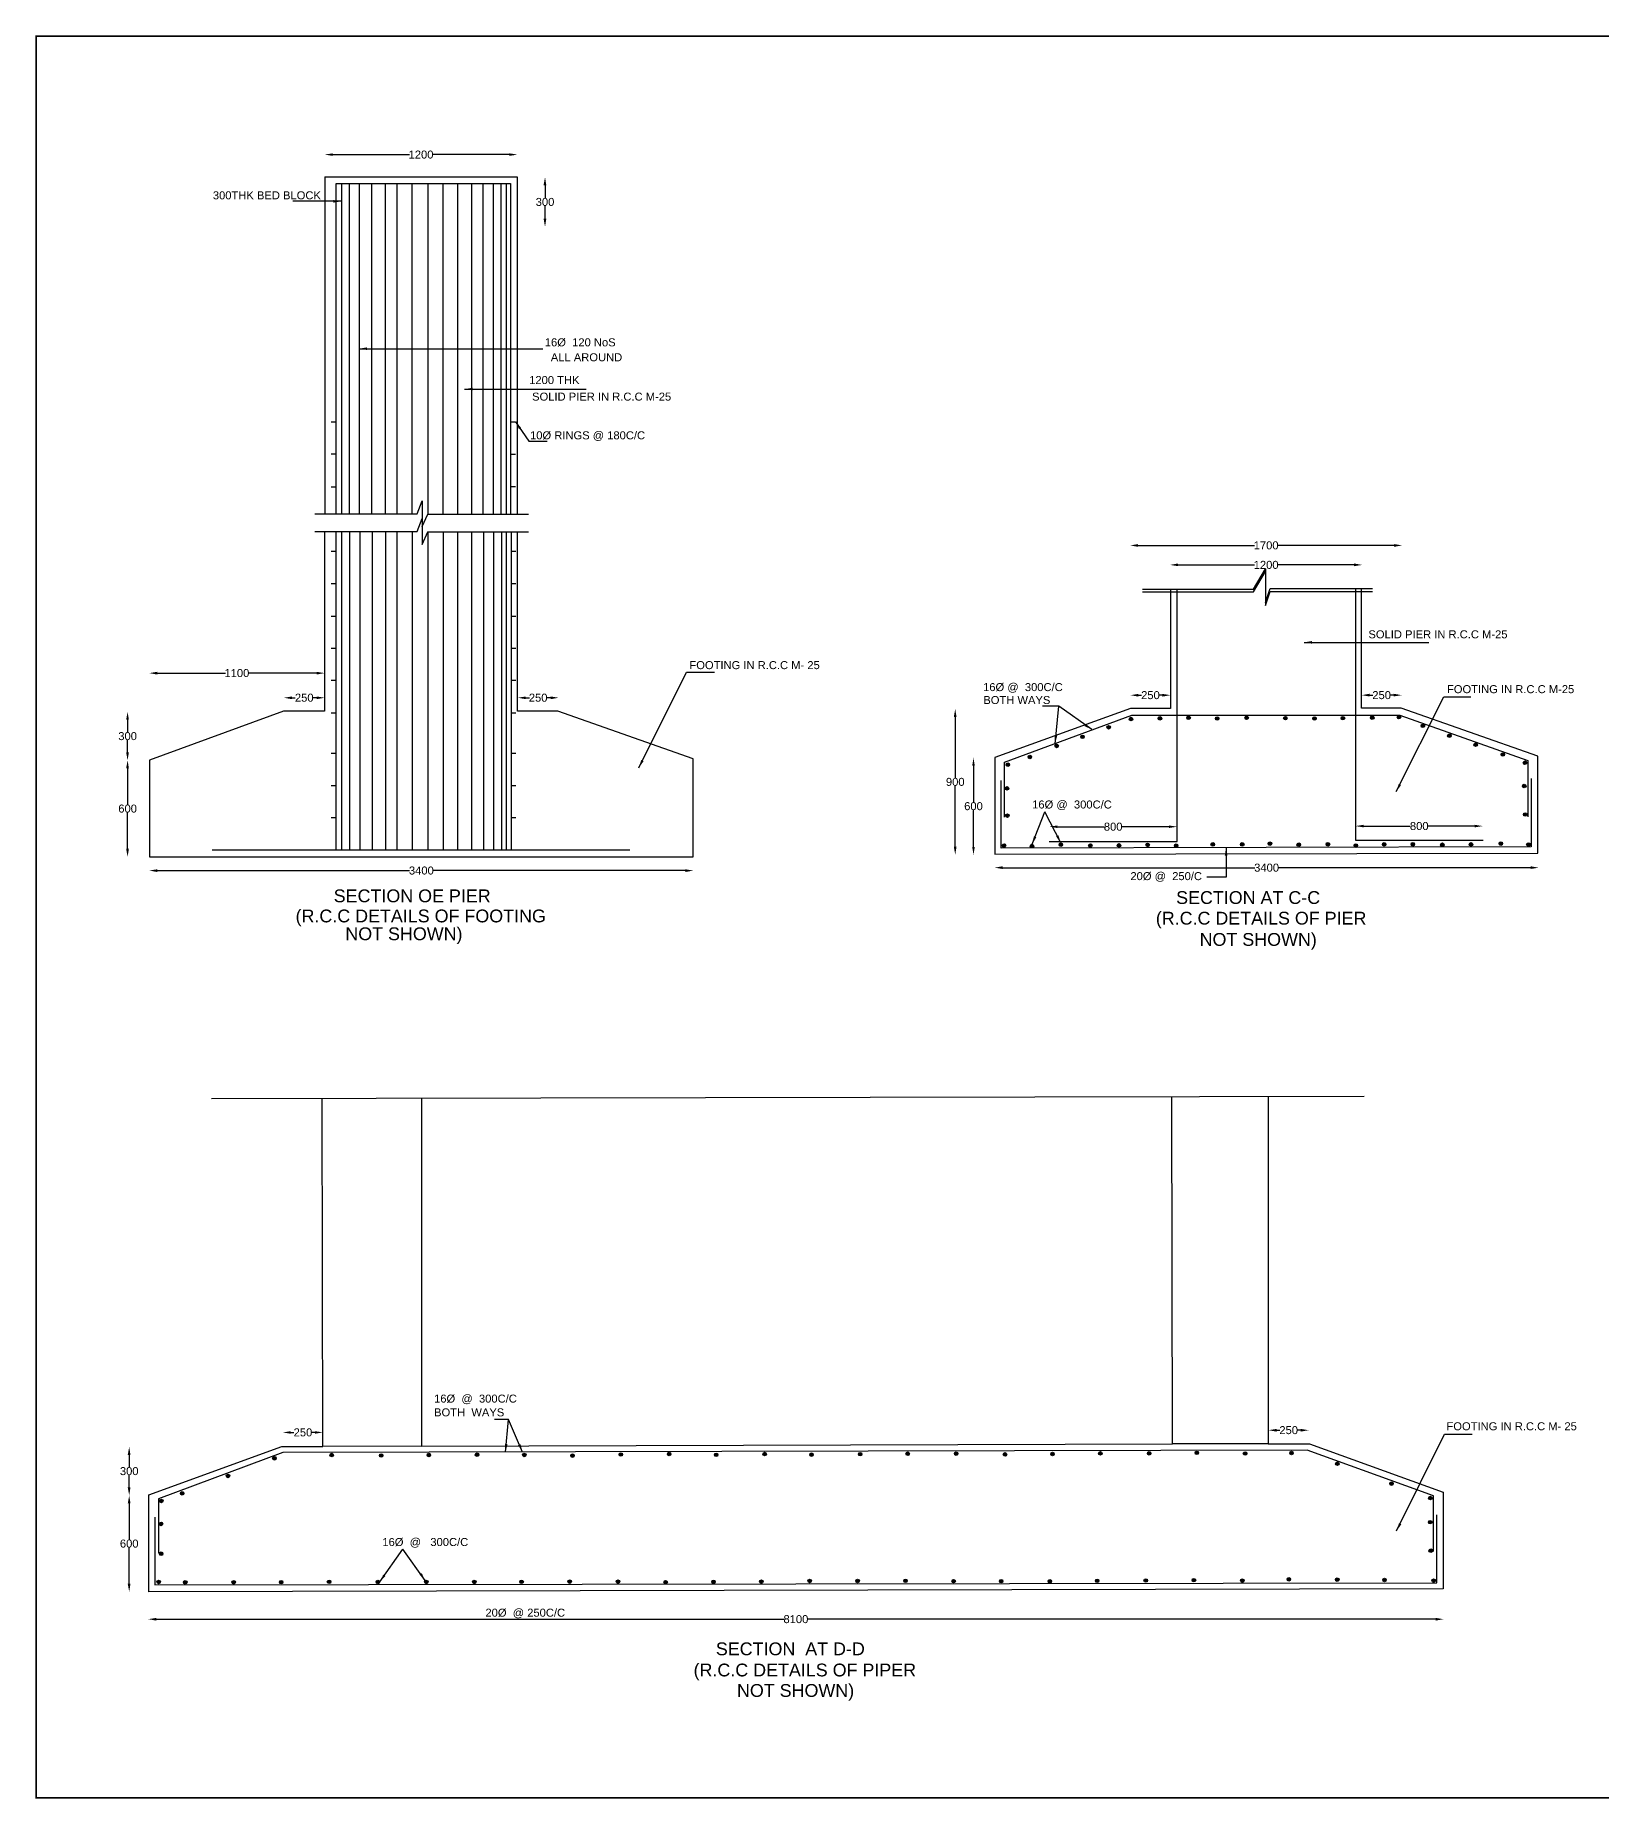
# Model space of a CAD drawing. Header units: inches. Extents: x 283857 to 299716, y -180686 to -169666.
# Drawn here: x 283857 to 293648, y -180686 to -169666 of the extents above; entities that cross this region are included whole.
import ezdxf

# ---------------------------------------------------------------- set-up
doc = ezdxf.new("R2010")
doc.units = ezdxf.units.IN
doc.header["$MEASUREMENT"] = 0
doc.styles.get("Standard").update_dxf_attribs({"font": 'arial.ttf'})
doc.dimstyles.new('ST100', dxfattribs={"dimtxt": 50, "dimasz": 50, "dimexe": 0, "dimexo": 300, "dimgap": 0.09, "dimtad": 0, "dimtih": 1, "dimtoh": 1, "dimdec": 0, "dimzin": 0, "dimdsep": 46, "dimtxsty": 'Standard', "dimcen": 0, "dimse1": 1, "dimse2": 1, "dimadec": 0, "dimazin": 0, "dimtfac": 1, "dimtdec": 0, "dimtofl": 0, "dimtmove": 0, "dimatfit": 3, "dimfxl": 2000, "dimtolj": 1, "dimtzin": 0, "dimarcsym": 0})

# ---------------------------------------------------------------- blocks, each defined once
blk = doc.blocks.new('*D7')
at = {"color": 0, "lineweight": -2, "transparency": 16777216}
for p, q in [((285716, -170412), (286196, -170412)), ((286820, -170412), (286340, -170412))]:
    blk.add_line(p, q, dxfattribs=at)
at = {"color": 0, "transparency": 16777216}
for points in [[(285716, -170404), (285716, -170420), (285666, -170412)], [(286820, -170404), (286820, -170420), (286870, -170412)]]:
    blk.add_solid(points, dxfattribs=at)
at = {"layer": 'Defpoints', "color": 0, "transparency": 16777216}
for p in [(285666, -170409), (286870, -170409), (286870, -170412)]:
    blk.add_point(p, dxfattribs=at)
at = {"color": 0, "transparency": 16777216, "insert": (286268, -170412), "char_height": 50, "attachment_point": 5}
blk.add_mtext('\\A1;1200', dxfattribs=at)
blk = doc.blocks.new('*D8')
at = {"color": 0, "lineweight": -2, "transparency": 16777216}
for p, q in [((287043, -170603), (287043, -170682)), ((287043, -170813), (287043, -170734))]:
    blk.add_line(p, q, dxfattribs=at)
at = {"color": 0, "transparency": 16777216}
for points in [[(287034, -170603), (287051, -170603), (287043, -170553)], [(287034, -170813), (287051, -170813), (287043, -170863)]]:
    blk.add_solid(points, dxfattribs=at)
at = {"layer": 'Defpoints', "color": 0, "transparency": 16777216}
for p in [(287044, -170553), (287043, -170863), (287044, -170863)]:
    blk.add_point(p, dxfattribs=at)
at = {"color": 0, "transparency": 16777216, "insert": (287043, -170708), "char_height": 50, "attachment_point": 5}
blk.add_mtext('\\A1;300', dxfattribs=at)
blk = doc.blocks.new('*D9')
at = {"color": 0, "lineweight": -2, "transparency": 16777216}
for p, q in [((284619, -173652), (285045, -173652)), ((285615, -173652), (285190, -173652))]:
    blk.add_line(p, q, dxfattribs=at)
at = {"color": 0, "transparency": 16777216}
for points in [[(284619, -173644), (284619, -173661), (284569, -173652)], [(285615, -173644), (285615, -173661), (285665, -173652)]]:
    blk.add_solid(points, dxfattribs=at)
at = {"layer": 'Defpoints', "color": 0, "transparency": 16777216}
for p in [(284569, -173652), (284569, -173655), (285665, -173655)]:
    blk.add_point(p, dxfattribs=at)
at = {"color": 0, "transparency": 16777216, "insert": (285117, -173652), "char_height": 50, "attachment_point": 5}
blk.add_mtext('\\A1;1100', dxfattribs=at)
blk = doc.blocks.new('*D10')
at = {"color": 0, "lineweight": -2, "transparency": 16777216}
for p, q in [((285461, -173806), (285482, -173806)), ((285615, -173806), (285594, -173806))]:
    blk.add_line(p, q, dxfattribs=at)
at = {"color": 0, "transparency": 16777216}
for points in [[(285461, -173798), (285461, -173815), (285411, -173806)], [(285615, -173798), (285615, -173815), (285665, -173806)]]:
    blk.add_solid(points, dxfattribs=at)
at = {"layer": 'Defpoints', "color": 0, "transparency": 16777216}
for p in [(285411, -173807), (285665, -173806), (285665, -173807)]:
    blk.add_point(p, dxfattribs=at)
at = {"color": 0, "transparency": 16777216, "insert": (285538, -173806), "char_height": 50, "attachment_point": 5}
blk.add_mtext('\\A1;250', dxfattribs=at)
blk = doc.blocks.new('*D11')
at = {"color": 0, "lineweight": -2, "transparency": 16777216}
for p, q in [((286923, -173806), (286945, -173806)), ((287078, -173806), (287056, -173806))]:
    blk.add_line(p, q, dxfattribs=at)
at = {"color": 0, "transparency": 16777216}
for points in [[(286923, -173798), (286923, -173815), (286873, -173806)], [(287078, -173798), (287078, -173815), (287128, -173806)]]:
    blk.add_solid(points, dxfattribs=at)
at = {"layer": 'Defpoints', "color": 0, "transparency": 16777216}
for p in [(286873, -173807), (287128, -173806), (287128, -173807)]:
    blk.add_point(p, dxfattribs=at)
at = {"color": 0, "transparency": 16777216, "insert": (287000, -173806), "char_height": 50, "attachment_point": 5}
blk.add_mtext('\\A1;250', dxfattribs=at)
blk = doc.blocks.new('*D12')
at = {"color": 0, "lineweight": -2, "transparency": 16777216}
for p, q in [((284434, -173944), (284434, -174020)), ((284434, -174147), (284434, -174071))]:
    blk.add_line(p, q, dxfattribs=at)
at = {"color": 0, "transparency": 16777216}
for points in [[(284425, -173944), (284442, -173944), (284434, -173894)], [(284425, -174147), (284442, -174147), (284434, -174197)]]:
    blk.add_solid(points, dxfattribs=at)
at = {"layer": 'Defpoints', "color": 0, "transparency": 16777216}
for p in [(284434, -173894), (284434, -174197), (284434, -174197)]:
    blk.add_point(p, dxfattribs=at)
at = {"color": 0, "transparency": 16777216, "insert": (284434, -174046), "char_height": 50, "attachment_point": 5}
blk.add_mtext('\\A1;300', dxfattribs=at)
blk = doc.blocks.new('*D13')
at = {"color": 0, "lineweight": -2, "transparency": 16777216}
for p, q in [((284434, -174247), (284434, -174473)), ((284434, -174750), (284434, -174524))]:
    blk.add_line(p, q, dxfattribs=at)
at = {"color": 0, "transparency": 16777216}
for points in [[(284425, -174247), (284442, -174247), (284434, -174197)], [(284425, -174750), (284442, -174750), (284434, -174800)]]:
    blk.add_solid(points, dxfattribs=at)
at = {"layer": 'Defpoints', "color": 0, "transparency": 16777216}
for p in [(284434, -174197), (284434, -174800), (284434, -174800)]:
    blk.add_point(p, dxfattribs=at)
at = {"color": 0, "transparency": 16777216, "insert": (284434, -174499), "char_height": 50, "attachment_point": 5}
blk.add_mtext('\\A1;600', dxfattribs=at)
blk = doc.blocks.new('*D14')
at = {"color": 0, "lineweight": -2, "transparency": 16777216}
for p, q in [((284619, -174886), (286195, -174886)), ((287920, -174886), (286344, -174886))]:
    blk.add_line(p, q, dxfattribs=at)
at = {"color": 0, "transparency": 16777216}
for points in [[(284619, -174878), (284619, -174895), (284569, -174886)], [(287920, -174878), (287920, -174895), (287970, -174886)]]:
    blk.add_solid(points, dxfattribs=at)
at = {"layer": 'Defpoints', "color": 0, "transparency": 16777216}
for p in [(284569, -174886), (287970, -174886), (287970, -174886)]:
    blk.add_point(p, dxfattribs=at)
at = {"color": 0, "transparency": 16777216, "insert": (286270, -174886), "char_height": 50, "attachment_point": 5}
blk.add_mtext('\\A1;3400', dxfattribs=at)
blk = doc.blocks.new('*D15')
at = {"color": 0, "lineweight": -2, "transparency": 16777216}
for p, q in [((284613, -179564), (288537, -179564)), ((292609, -179564), (288686, -179564))]:
    blk.add_line(p, q, dxfattribs=at)
at = {"color": 0, "transparency": 16777216}
for points in [[(284613, -179556), (284613, -179573), (284563, -179564)], [(292609, -179556), (292609, -179573), (292659, -179564)]]:
    blk.add_solid(points, dxfattribs=at)
at = {"layer": 'Defpoints', "color": 0, "transparency": 16777216}
for p in [(284563, -179578), (292659, -179564), (292659, -179578)]:
    blk.add_point(p, dxfattribs=at)
at = {"color": 0, "transparency": 16777216, "insert": (288611, -179564), "char_height": 50, "attachment_point": 5}
blk.add_mtext('\\A1;8100', dxfattribs=at)
blk = doc.blocks.new('*D16')
at = {"color": 0, "lineweight": -2, "transparency": 16777216}
for p, q in [((284444, -178841), (284444, -179067)), ((284444, -179343), (284444, -179118))]:
    blk.add_line(p, q, dxfattribs=at)
at = {"color": 0, "transparency": 16777216}
for points in [[(284435, -178841), (284452, -178841), (284444, -178791)], [(284435, -179343), (284452, -179343), (284444, -179393)]]:
    blk.add_solid(points, dxfattribs=at)
at = {"layer": 'Defpoints', "color": 0, "transparency": 16777216}
for p in [(284444, -178791), (284444, -178791), (284444, -179393)]:
    blk.add_point(p, dxfattribs=at)
at = {"color": 0, "transparency": 16777216, "insert": (284444, -179092), "char_height": 50, "attachment_point": 5}
blk.add_mtext('\\A1;600', dxfattribs=at)
blk = doc.blocks.new('*D17')
at = {"color": 0, "lineweight": -2, "transparency": 16777216}
for p, q in [((284444, -178537), (284444, -178613)), ((284444, -178741), (284444, -178665))]:
    blk.add_line(p, q, dxfattribs=at)
at = {"color": 0, "transparency": 16777216}
for points in [[(284435, -178537), (284452, -178537), (284444, -178487)], [(284435, -178741), (284452, -178741), (284444, -178791)]]:
    blk.add_solid(points, dxfattribs=at)
at = {"layer": 'Defpoints', "color": 0, "transparency": 16777216}
for p in [(284444, -178487), (284444, -178487), (284444, -178791)]:
    blk.add_point(p, dxfattribs=at)
at = {"color": 0, "transparency": 16777216, "insert": (284444, -178639), "char_height": 50, "attachment_point": 5}
blk.add_mtext('\\A1;300', dxfattribs=at)
blk = doc.blocks.new('*D18')
at = {"color": 0, "lineweight": -2, "transparency": 16777216}
for p, q in [((285454, -178397), (285474, -178397)), ((285605, -178397), (285585, -178397))]:
    blk.add_line(p, q, dxfattribs=at)
at = {"color": 0, "transparency": 16777216}
for points in [[(285454, -178389), (285454, -178405), (285404, -178397)], [(285605, -178389), (285605, -178405), (285655, -178397)]]:
    blk.add_solid(points, dxfattribs=at)
at = {"layer": 'Defpoints', "color": 0, "transparency": 16777216}
for p in [(285404, -178397), (285655, -178397), (285655, -178397)]:
    blk.add_point(p, dxfattribs=at)
at = {"color": 0, "transparency": 16777216, "insert": (285530, -178397), "char_height": 50, "attachment_point": 5}
blk.add_mtext('\\A1;250', dxfattribs=at)
blk = doc.blocks.new('*D19')
at = {"color": 0, "lineweight": -2, "transparency": 16777216}
for p, q in [((291615, -178383), (291635, -178383)), ((291766, -178383), (291746, -178383))]:
    blk.add_line(p, q, dxfattribs=at)
at = {"color": 0, "transparency": 16777216}
for points in [[(291615, -178375), (291615, -178392), (291565, -178383)], [(291766, -178375), (291766, -178392), (291816, -178383)]]:
    blk.add_solid(points, dxfattribs=at)
at = {"layer": 'Defpoints', "color": 0, "transparency": 16777216}
for p in [(291565, -178384), (291816, -178383), (291816, -178384)]:
    blk.add_point(p, dxfattribs=at)
at = {"color": 0, "transparency": 16777216, "insert": (291691, -178383), "char_height": 50, "attachment_point": 5}
blk.add_mtext('\\A1;250', dxfattribs=at)
blk = doc.blocks.new('*D20')
at = {"color": 0, "lineweight": -2, "transparency": 16777216}
for p, q in [((289721, -174231), (289721, -174459)), ((289721, -174738), (289721, -174510))]:
    blk.add_line(p, q, dxfattribs=at)
at = {"color": 0, "transparency": 16777216}
for points in [[(289713, -174231), (289729, -174231), (289721, -174181)], [(289713, -174738), (289729, -174738), (289721, -174788)]]:
    blk.add_solid(points, dxfattribs=at)
at = {"layer": 'Defpoints', "color": 0, "transparency": 16777216}
for p in [(289721, -174181), (289721, -174181), (289721, -174788)]:
    blk.add_point(p, dxfattribs=at)
at = {"color": 0, "transparency": 16777216, "insert": (289721, -174484), "char_height": 50, "attachment_point": 5}
blk.add_mtext('\\A1;600', dxfattribs=at)
blk = doc.blocks.new('*D21')
at = {"color": 0, "lineweight": -2, "transparency": 16777216}
for p, q in [((289607, -173926), (289607, -174306)), ((289607, -174737), (289607, -174358))]:
    blk.add_line(p, q, dxfattribs=at)
at = {"color": 0, "transparency": 16777216}
for points in [[(289598, -173926), (289615, -173926), (289607, -173876)], [(289598, -174737), (289615, -174737), (289607, -174787)]]:
    blk.add_solid(points, dxfattribs=at)
at = {"layer": 'Defpoints', "color": 0, "transparency": 16777216}
for p in [(289603, -173876), (289607, -173876), (289603, -174787)]:
    blk.add_point(p, dxfattribs=at)
at = {"color": 0, "transparency": 16777216, "insert": (289607, -174332), "char_height": 50, "attachment_point": 5}
blk.add_mtext('\\A1;900', dxfattribs=at)
blk = doc.blocks.new('*D22')
at = {"color": 0, "lineweight": -2, "transparency": 16777216}
for p, q in [((290245, -174612), (290539, -174612)), ((290943, -174612), (290649, -174612))]:
    blk.add_line(p, q, dxfattribs=at)
at = {"color": 0, "transparency": 16777216}
for points in [[(290245, -174604), (290245, -174620), (290195, -174612)], [(290943, -174604), (290943, -174620), (290993, -174612)]]:
    blk.add_solid(points, dxfattribs=at)
at = {"layer": 'Defpoints', "color": 0, "transparency": 16777216}
for p in [(290195, -174614), (290993, -174612), (290993, -174614)]:
    blk.add_point(p, dxfattribs=at)
at = {"color": 0, "transparency": 16777216, "insert": (290594, -174612), "char_height": 50, "attachment_point": 5}
blk.add_mtext('\\A1;800', dxfattribs=at)
blk = doc.blocks.new('*D23')
at = {"color": 0, "lineweight": -2, "transparency": 16777216}
for p, q in [((292159, -174608), (292451, -174608)), ((292854, -174608), (292562, -174608))]:
    blk.add_line(p, q, dxfattribs=at)
at = {"color": 0, "transparency": 16777216}
for points in [[(292159, -174600), (292159, -174616), (292109, -174608)], [(292854, -174600), (292854, -174616), (292904, -174608)]]:
    blk.add_solid(points, dxfattribs=at)
at = {"layer": 'Defpoints', "color": 0, "transparency": 16777216}
for p in [(292109, -174612), (292904, -174608), (292904, -174612)]:
    blk.add_point(p, dxfattribs=at)
at = {"color": 0, "transparency": 16777216, "insert": (292507, -174608), "char_height": 50, "attachment_point": 5}
blk.add_mtext('\\A1;800', dxfattribs=at)
blk = doc.blocks.new('*D24')
at = {"color": 0, "lineweight": -2, "transparency": 16777216}
for p, q in [((290752, -173790), (290771, -173790)), ((290902, -173790), (290883, -173790))]:
    blk.add_line(p, q, dxfattribs=at)
at = {"color": 0, "transparency": 16777216}
for points in [[(290752, -173782), (290752, -173799), (290702, -173790)], [(290902, -173782), (290902, -173799), (290952, -173790)]]:
    blk.add_solid(points, dxfattribs=at)
at = {"layer": 'Defpoints', "color": 0, "transparency": 16777216}
for p in [(290702, -173791), (290952, -173790), (290952, -173791)]:
    blk.add_point(p, dxfattribs=at)
at = {"color": 0, "transparency": 16777216, "insert": (290827, -173790), "char_height": 50, "attachment_point": 5}
blk.add_mtext('\\A1;250', dxfattribs=at)
blk = doc.blocks.new('*D25')
at = {"color": 0, "lineweight": -2, "transparency": 16777216}
for p, q in [((292197, -173790), (292216, -173790)), ((292347, -173790), (292328, -173790))]:
    blk.add_line(p, q, dxfattribs=at)
at = {"color": 0, "transparency": 16777216}
for points in [[(292197, -173781), (292197, -173798), (292147, -173790)], [(292347, -173781), (292347, -173798), (292397, -173790)]]:
    blk.add_solid(points, dxfattribs=at)
at = {"layer": 'Defpoints', "color": 0, "transparency": 16777216}
for p in [(292147, -173790), (292397, -173790), (292397, -173790)]:
    blk.add_point(p, dxfattribs=at)
at = {"color": 0, "transparency": 16777216, "insert": (292272, -173790), "char_height": 50, "attachment_point": 5}
blk.add_mtext('\\A1;250', dxfattribs=at)
blk = doc.blocks.new('*D26')
at = {"color": 0, "lineweight": -2, "transparency": 16777216}
for p, q in [((291000, -172976), (291478, -172976)), ((292100, -172976), (291622, -172976))]:
    blk.add_line(p, q, dxfattribs=at)
at = {"color": 0, "transparency": 16777216}
for points in [[(291000, -172967), (291000, -172984), (290950, -172976)], [(292100, -172967), (292100, -172984), (292150, -172976)]]:
    blk.add_solid(points, dxfattribs=at)
at = {"layer": 'Defpoints', "color": 0, "transparency": 16777216}
for p in [(290950, -172976), (292150, -172976), (292150, -172976)]:
    blk.add_point(p, dxfattribs=at)
at = {"color": 0, "transparency": 16777216, "insert": (291550, -172976), "char_height": 50, "attachment_point": 5}
blk.add_mtext('\\A1;1200', dxfattribs=at)
blk = doc.blocks.new('*D27')
at = {"color": 0, "lineweight": -2, "transparency": 16777216}
for p, q in [((290750, -172854), (291478, -172854)), ((292350, -172854), (291622, -172854))]:
    blk.add_line(p, q, dxfattribs=at)
at = {"color": 0, "transparency": 16777216}
for points in [[(290750, -172846), (290750, -172863), (290700, -172854)], [(292350, -172846), (292350, -172863), (292400, -172854)]]:
    blk.add_solid(points, dxfattribs=at)
at = {"layer": 'Defpoints', "color": 0, "transparency": 16777216}
for p in [(290700, -172853), (292400, -172853), (292400, -172854)]:
    blk.add_point(p, dxfattribs=at)
at = {"color": 0, "transparency": 16777216, "insert": (291550, -172854), "char_height": 50, "attachment_point": 5}
blk.add_mtext('\\A1;1700', dxfattribs=at)
blk = doc.blocks.new('*D28')
at = {"color": 0, "lineweight": -2, "transparency": 16777216}
for p, q in [((289903, -174868), (291479, -174868)), ((293203, -174868), (291628, -174868))]:
    blk.add_line(p, q, dxfattribs=at)
at = {"color": 0, "transparency": 16777216}
for points in [[(289903, -174859), (289903, -174876), (289853, -174868)], [(293203, -174859), (293203, -174876), (293253, -174868)]]:
    blk.add_solid(points, dxfattribs=at)
at = {"layer": 'Defpoints', "color": 0, "transparency": 16777216}
for p in [(289853, -174871), (293253, -174868), (293253, -174871)]:
    blk.add_point(p, dxfattribs=at)
at = {"color": 0, "transparency": 16777216, "insert": (291553, -174868), "char_height": 50, "attachment_point": 5}
blk.add_mtext('\\A1;3400', dxfattribs=at)

msp = doc.modelspace()

# ---------------------------------------------------------------- hatches: boundary and pattern name
h = msp.add_hatch(color=256)
edge = h.paths.add_edge_path()
edge.add_arc((290565.4, -173990.6), 11.1, 0, 360)
h = msp.add_hatch(color=256)
edge = h.paths.add_edge_path()
edge.add_arc((290705.8, -173938.9), 11.1, 0, 360)
h = msp.add_hatch(color=256)
edge = h.paths.add_edge_path()
edge.add_arc((290886.1, -173934.8), 11.1, 0, 360)
h = msp.add_hatch(color=256)
edge = h.paths.add_edge_path()
edge.add_arc((291065.3, -173931.7), 11.1, 0, 360)
h = msp.add_hatch(color=256)
edge = h.paths.add_edge_path()
edge.add_arc((291243.8, -173935.9), 11.1, 0, 360)
h = msp.add_hatch(color=256)
edge = h.paths.add_edge_path()
edge.add_arc((291428.2, -173931.7), 11.1, 0, 360)
h = msp.add_hatch(color=256)
edge = h.paths.add_edge_path()
edge.add_arc((291670.2, -173933.8), 11.1, 0, 360)
h = msp.add_hatch(color=256)
edge = h.paths.add_edge_path()
edge.add_arc((291852.7, -173935.9), 11.1, 0, 360)
h = msp.add_hatch(color=256)
edge = h.paths.add_edge_path()
edge.add_arc((292029.9, -173933.8), 11.1, 0, 360)
h = msp.add_hatch(color=256)
edge = h.paths.add_edge_path()
edge.add_arc((292213.2, -173930.7), 11.1, 0, 360)
h = msp.add_hatch(color=256)
edge = h.paths.add_edge_path()
edge.add_arc((292380.5, -173927.7), 11.1, 0, 360)
h = msp.add_hatch(color=256)
edge = h.paths.add_edge_path()
edge.add_arc((292529.9, -173981.3), 11.1, 0, 360)
h = msp.add_hatch(color=256)
edge = h.paths.add_edge_path()
edge.add_arc((290240.8, -174107), 11.1, 0, 360)
h = msp.add_hatch(color=256)
edge = h.paths.add_edge_path()
edge.add_arc((290402.5, -174050.4), 11.1, 0, 360)
h = msp.add_hatch(color=256)
edge = h.paths.add_edge_path()
edge.add_arc((292695.7, -174043), 11.1, 0, 360)
h = msp.add_hatch(color=256)
edge = h.paths.add_edge_path()
edge.add_arc((292859.5, -174099.6), 11.1, 0, 360)
h = msp.add_hatch(color=256)
edge = h.paths.add_edge_path()
edge.add_arc((289935.9, -174224.3), 11.1, 0, 360)
h = msp.add_hatch(color=256)
edge = h.paths.add_edge_path()
edge.add_arc((290072.9, -174176), 11.1, 0, 360)
h = msp.add_hatch(color=256)
edge = h.paths.add_edge_path()
edge.add_arc((293029.5, -174160.9), 11.1, 0, 360)
h = msp.add_hatch(color=256)
edge = h.paths.add_edge_path()
edge.add_arc((293167.6, -174212.3), 11.1, 0, 360)
h = msp.add_hatch(color=256)
edge = h.paths.add_edge_path()
edge.add_arc((289930.7, -174372.1), 11.1, 0, 360)
h = msp.add_hatch(color=256)
edge = h.paths.add_edge_path()
edge.add_arc((293163.3, -174357.7), 11.1, 0, 360)
h = msp.add_hatch(color=256)
edge = h.paths.add_edge_path()
edge.add_arc((289932.7, -174542.9), 11.1, 0, 360)
h = msp.add_hatch(color=256)
edge = h.paths.add_edge_path()
edge.add_arc((293169.5, -174535.7), 11.1, 0, 360)
h = msp.add_hatch(color=256)
edge = h.paths.add_edge_path()
edge.add_arc((289911.9, -174729.7), 11.1, 0, 360)
h = msp.add_hatch(color=256)
edge = h.paths.add_edge_path()
edge.add_arc((290086.9, -174732.8), 11.1, 0, 360)
h = msp.add_hatch(color=256)
edge = h.paths.add_edge_path()
edge.add_arc((290267.1, -174724.5), 11.1, 0, 360)
h = msp.add_hatch(color=256)
edge = h.paths.add_edge_path()
edge.add_arc((290451.4, -174729.7), 11.1, 0, 360)
h = msp.add_hatch(color=256)
edge = h.paths.add_edge_path()
edge.add_arc((290630.6, -174728.7), 11.1, 0, 360)
h = msp.add_hatch(color=256)
edge = h.paths.add_edge_path()
edge.add_arc((290809.4, -174725.7), 11.1, 0, 360)
h = msp.add_hatch(color=256)
edge = h.paths.add_edge_path()
edge.add_arc((290987.5, -174730.8), 11.1, 0, 360)
h = msp.add_hatch(color=256)
edge = h.paths.add_edge_path()
edge.add_arc((291216.4, -174722.6), 11.1, 0, 360)
h = msp.add_hatch(color=256)
edge = h.paths.add_edge_path()
edge.add_arc((291400.7, -174722.6), 11.1, 0, 360)
h = msp.add_hatch(color=256)
edge = h.paths.add_edge_path()
edge.add_arc((291573.7, -174717.4), 11.1, 0, 360)
h = msp.add_hatch(color=256)
edge = h.paths.add_edge_path()
edge.add_arc((291753.9, -174724.6), 11.1, 0, 360)
h = msp.add_hatch(color=256)
edge = h.paths.add_edge_path()
edge.add_arc((291936.2, -174721.5), 11.1, 0, 360)
h = msp.add_hatch(color=256)
edge = h.paths.add_edge_path()
edge.add_arc((292110.9, -174729.8), 11.1, 0, 360)
h = msp.add_hatch(color=256)
edge = h.paths.add_edge_path()
edge.add_arc((292288, -174722.5), 11.1, 0, 360)
h = msp.add_hatch(color=256)
edge = h.paths.add_edge_path()
edge.add_arc((292467.1, -174721.5), 11.1, 0, 360)
h = msp.add_hatch(color=256)
edge = h.paths.add_edge_path()
edge.add_arc((292651.5, -174724.6), 11.1, 0, 360)
h = msp.add_hatch(color=256)
edge = h.paths.add_edge_path()
edge.add_arc((292830.7, -174722.5), 11.1, 0, 360)
h = msp.add_hatch(color=256)
edge = h.paths.add_edge_path()
edge.add_arc((293017.1, -174717.3), 11.1, 0, 360)
h = msp.add_hatch(color=256)
edge = h.paths.add_edge_path()
edge.add_arc((293189.4, -174723.3), 11.1, 0, 360)
h = msp.add_hatch(color=256)
edge = h.paths.add_edge_path()
edge.add_arc((289612.4, -178529.4), 11.1, 0, 360)
h = msp.add_hatch(color=256)
edge = h.paths.add_edge_path()
edge.add_arc((290514, -178527.7), 11.1, 0, 360)
h = msp.add_hatch(color=256)
edge = h.paths.add_edge_path()
edge.add_arc((290818.7, -178527.7), 11.1, 0, 360)
h = msp.add_hatch(color=256)
edge = h.paths.add_edge_path()
edge.add_arc((291116.9, -178524.3), 11.1, 0, 360)
h = msp.add_hatch(color=256)
edge = h.paths.add_edge_path()
edge.add_arc((291418.5, -178528.5), 11.1, 0, 360)
h = msp.add_hatch(color=256)
edge = h.paths.add_edge_path()
edge.add_arc((291708.3, -178526), 11.1, 0, 360)
h = msp.add_hatch(color=256)
edge = h.paths.add_edge_path()
edge.add_arc((285351.6, -178558.3), 11.1, 0, 360)
h = msp.add_hatch(color=256)
edge = h.paths.add_edge_path()
edge.add_arc((285709.7, -178538.5), 11.1, 0, 360)
h = msp.add_hatch(color=256)
edge = h.paths.add_edge_path()
edge.add_arc((286018.6, -178541), 11.1, 0, 360)
h = msp.add_hatch(color=256)
edge = h.paths.add_edge_path()
edge.add_arc((286316.9, -178538.5), 11.1, 0, 360)
h = msp.add_hatch(color=256)
edge = h.paths.add_edge_path()
edge.add_arc((286618.3, -178536), 11.1, 0, 360)
h = msp.add_hatch(color=256)
edge = h.paths.add_edge_path()
edge.add_arc((286913.4, -178537.6), 11.1, 0, 360)
h = msp.add_hatch(color=256)
edge = h.paths.add_edge_path()
edge.add_arc((287214.8, -178541.8), 11.1, 0, 360)
h = msp.add_hatch(color=256)
edge = h.paths.add_edge_path()
edge.add_arc((287516.5, -178535.2), 11.1, 0, 360)
h = msp.add_hatch(color=256)
edge = h.paths.add_edge_path()
edge.add_arc((287818.7, -178531.8), 11.1, 0, 360)
h = msp.add_hatch(color=256)
edge = h.paths.add_edge_path()
edge.add_arc((288113, -178536.9), 11.1, 0, 360)
h = msp.add_hatch(color=256)
edge = h.paths.add_edge_path()
edge.add_arc((288415.4, -178531.9), 11.1, 0, 360)
h = msp.add_hatch(color=256)
edge = h.paths.add_edge_path()
edge.add_arc((288708.5, -178536.1), 11.1, 0, 360)
h = msp.add_hatch(color=256)
edge = h.paths.add_edge_path()
edge.add_arc((289012.6, -178532.8), 11.1, 0, 360)
h = msp.add_hatch(color=256)
edge = h.paths.add_edge_path()
edge.add_arc((289309.9, -178530.3), 11.1, 0, 360)
h = msp.add_hatch(color=256)
edge = h.paths.add_edge_path()
edge.add_arc((289918, -178534.4), 11.1, 0, 360)
h = msp.add_hatch(color=256)
edge = h.paths.add_edge_path()
edge.add_arc((290214.8, -178531.9), 11.1, 0, 360)
h = msp.add_hatch(color=256)
edge = h.paths.add_edge_path()
edge.add_arc((291995.2, -178592.6), 11.1, 0, 360)
h = msp.add_hatch(color=256)
edge = h.paths.add_edge_path()
edge.add_arc((285061.8, -178669), 11.1, 0, 360)
h = msp.add_hatch(color=256)
edge = h.paths.add_edge_path()
edge.add_arc((292333.9, -178717.1), 11.1, 0, 360)
h = msp.add_hatch(color=256)
edge = h.paths.add_edge_path()
edge.add_arc((284645, -178825.1), 11.1, 0, 360)
h = msp.add_hatch(color=256)
edge = h.paths.add_edge_path()
edge.add_arc((284774.7, -178777.7), 11.1, 0, 360)
h = msp.add_hatch(color=256)
edge = h.paths.add_edge_path()
edge.add_arc((292576.6, -178806.9), 11.1, 0, 360)
h = msp.add_hatch(color=256)
edge = h.paths.add_edge_path()
edge.add_arc((284643.1, -178968.7), 11.1, 0, 360)
h = msp.add_hatch(color=256)
edge = h.paths.add_edge_path()
edge.add_arc((292575.8, -178957.9), 11.1, 0, 360)
h = msp.add_hatch(color=256)
edge = h.paths.add_edge_path()
edge.add_arc((284643.7, -179155.2), 11.1, 0, 360)
h = msp.add_hatch(color=256)
edge = h.paths.add_edge_path()
edge.add_arc((292579.1, -179136.2), 11.1, 0, 360)
h = msp.add_hatch(color=256)
edge = h.paths.add_edge_path()
edge.add_arc((284628, -179331.5), 11.1, 0, 360)
h = msp.add_hatch(color=256)
edge = h.paths.add_edge_path()
edge.add_arc((284794.3, -179333.7), 11.1, 0, 360)
h = msp.add_hatch(color=256)
edge = h.paths.add_edge_path()
edge.add_arc((285097, -179333.7), 11.1, 0, 360)
h = msp.add_hatch(color=256)
edge = h.paths.add_edge_path()
edge.add_arc((285393.8, -179332.6), 11.1, 0, 360)
h = msp.add_hatch(color=256)
edge = h.paths.add_edge_path()
edge.add_arc((285693.3, -179330.5), 11.1, 0, 360)
h = msp.add_hatch(color=256)
edge = h.paths.add_edge_path()
edge.add_arc((285998.4, -179331.5), 11.1, 0, 360)
h = msp.add_hatch(color=256)
edge = h.paths.add_edge_path()
edge.add_arc((286301.1, -179331.5), 11.1, 0, 360)
h = msp.add_hatch(color=256)
edge = h.paths.add_edge_path()
edge.add_arc((286601, -179331.5), 11.1, 0, 360)
h = msp.add_hatch(color=256)
edge = h.paths.add_edge_path()
edge.add_arc((286896.3, -179330.5), 11.1, 0, 360)
h = msp.add_hatch(color=256)
edge = h.paths.add_edge_path()
edge.add_arc((287197.2, -179329.5), 11.1, 0, 360)
h = msp.add_hatch(color=256)
edge = h.paths.add_edge_path()
edge.add_arc((287498.8, -179329.5), 11.1, 0, 360)
h = msp.add_hatch(color=256)
edge = h.paths.add_edge_path()
edge.add_arc((287796.6, -179332.6), 11.1, 0, 360)
h = msp.add_hatch(color=256)
edge = h.paths.add_edge_path()
edge.add_arc((288096.1, -179330.5), 11.1, 0, 360)
h = msp.add_hatch(color=256)
edge = h.paths.add_edge_path()
edge.add_arc((288395.1, -179329.5), 11.1, 0, 360)
h = msp.add_hatch(color=256)
edge = h.paths.add_edge_path()
edge.add_arc((288696.7, -179325.3), 11.1, 0, 360)
h = msp.add_hatch(color=256)
edge = h.paths.add_edge_path()
edge.add_arc((288996.4, -179325.3), 11.1, 0, 360)
h = msp.add_hatch(color=256)
edge = h.paths.add_edge_path()
edge.add_arc((289295.9, -179324.2), 11.1, 0, 360)
h = msp.add_hatch(color=256)
edge = h.paths.add_edge_path()
edge.add_arc((289596.9, -179326.2), 11.1, 0, 360)
h = msp.add_hatch(color=256)
edge = h.paths.add_edge_path()
edge.add_arc((289894.3, -179326.2), 11.1, 0, 360)
h = msp.add_hatch(color=256)
edge = h.paths.add_edge_path()
edge.add_arc((290198.3, -179327.3), 11.1, 0, 360)
h = msp.add_hatch(color=256)
edge = h.paths.add_edge_path()
edge.add_arc((290494.1, -179324.1), 11.1, 0, 360)
h = msp.add_hatch(color=256)
edge = h.paths.add_edge_path()
edge.add_arc((290797.7, -179322), 11.1, 0, 360)
h = msp.add_hatch(color=256)
edge = h.paths.add_edge_path()
edge.add_arc((291098.7, -179319.9), 11.1, 0, 360)
h = msp.add_hatch(color=256)
edge = h.paths.add_edge_path()
edge.add_arc((291401.3, -179323.1), 11.1, 0, 360)
h = msp.add_hatch(color=256)
edge = h.paths.add_edge_path()
edge.add_arc((291691.8, -179314.7), 11.1, 0, 360)
h = msp.add_hatch(color=256)
edge = h.paths.add_edge_path()
edge.add_arc((291994.4, -179316.8), 11.1, 0, 360)
h = msp.add_hatch(color=256)
edge = h.paths.add_edge_path()
edge.add_arc((292289.9, -179318.8), 11.1, 0, 360)
h = msp.add_hatch(color=256)
edge = h.paths.add_edge_path()
edge.add_arc((292596.7, -179323), 11.1, 0, 360)

# ---------------------------------------------------------------- linework, layer by layer
at = {"const_width": 10}
msp.add_lwpolyline([(283861.8, -169671.3), (299711.2, -169671.3), (299711.2, -180681), (283861.8, -180681)], close=True, dxfattribs=at)
for points in [[(285666.2, -170551.5), (286869.4, -170551.5), (286869.4, -172659.1)], [(285666.2, -170551.5), (285666.2, -172658.1)], [(285737.4, -172657.1), (285737.4, -170592.7), (286827.9, -170592.7), (286827.9, -172659.1)], [(285770.2, -170592.7), (285770.2, -172657.1)], [(285819.1, -170592.7), (285819.1, -172657.1)], [(285881, -170592.7), (285881, -172657.1)], [(285959.3, -170592.7), (285959.3, -172657.1)], [(286043.8, -170592.7), (286043.8, -172657.1)], [(286117.4, -170592.7), (286117.4, -172657.1)], [(286210.3, -170592.7), (286210.3, -172657.1)], [(286310.8, -170592.7), (286310.8, -172659.1)], [(286403.9, -170592.7), (286403.9, -172659.1)], [(286495.1, -170592.7), (286495.1, -172659.1)], [(286582.7, -170592.7), (286582.7, -172659.1)], [(286654.7, -170592.7), (286654.7, -172659.1)], [(286717.9, -170592.7), (286717.9, -172659.1)], [(286766.7, -170592.7), (286766.7, -172659.1)], [(286800.5, -170592.7), (286800.5, -172659.1)], [(285707.1, -172081.4), (285737.4, -172081.4)], [(286827.9, -172081.5), (286858.3, -172081.5)], [(285707.1, -172282.5), (285737.4, -172282.5)], [(286827.9, -172283.4), (286858.3, -172283.4)], [(285707.1, -172487.3), (285737.4, -172487.3)], [(286827.9, -172486), (286858.3, -172486)], [(285604, -172657.1), (286243.8, -172657.1), (286274.6, -172575.8), (286274.6, -172736.5), (286310.8, -172659.1), (286940.2, -172659.1)], [(285665.4, -172767.9), (285665.4, -173890.1), (285408.3, -173890.1), (284569.9, -174195.6), (284569.9, -174800.3), (287969.7, -174800.3), (287969.7, -174188.5), (287122.1, -173890.4), (286870.8, -173890.4), (286870.8, -172770)], [(285604, -172767.9), (286243.8, -172767.9), (286274.6, -172686.7), (286274.6, -172847.4), (286310.8, -172770), (286940.2, -172770)], [(285736, -172767.9), (285736, -174757.1)], [(285769.9, -172767.9), (285769.9, -174757.1)], [(285820.4, -172767.9), (285820.4, -174757.1)], [(285884.6, -172767.9), (285884.6, -174757.1)], [(285962.4, -172767.9), (285962.4, -174757.1)], [(286046, -172767.9), (286046, -174757.1)], [(286117.6, -172767.9), (286117.6, -174757.1)], [(286212.4, -172767.9), (286212.4, -174757.1)], [(286311.4, -172767.9), (286311.4, -174757.1)], [(286405.7, -172767.9), (286405.7, -174757.1)], [(286495.6, -172767.9), (286495.6, -174757.1)], [(286582.5, -172767.9), (286582.5, -174757.1)], [(286658, -172767.9), (286658, -174757.1)], [(286721.1, -172767.9), (286721.1, -174757.1)], [(286769.9, -172767.9), (286769.9, -174757.1)], [(286800, -172767.9), (286800, -174757.1)], [(286831.2, -172767.9), (286831.2, -174757.1)], [(285705.6, -172890.3), (285736, -172890.3)], [(286831.2, -172890.3), (286861.5, -172890.3)], [(290777.4, -173126.5), (291470.6, -173126.5), (291545.8, -172999.6), (291545.8, -173211.5), (291576.1, -173124.2), (292214.4, -173124.2)], [(285705.6, -173092.1), (285736, -173092.1)], [(286831.2, -173092.1), (286861.5, -173092.1)], [(290777.4, -173144.5), (291470.6, -173144.5), (291545.8, -173017.6), (291545.8, -173229.5), (291576.1, -173142.2), (292214.4, -173142.2)], [(290952.3, -173126.5), (290952.3, -173873.5), (290701.9, -173873.5), (289854.8, -174178.6), (289854.8, -174783.4), (293248.2, -174776.4), (293248.2, -174171.6), (292395, -173871.8), (292147, -173871.8), (292147, -173124.2)], [(290193.8, -174704.5), (290993.2, -174704.5), (290993.2, -173126.5)], [(292109.5, -173124.2), (292109.5, -174696.8), (292905.9, -174696.8)], [(285705.6, -173296.4), (285736, -173296.4)], [(286831.2, -173296.4), (286861.5, -173296.4)], [(285705.6, -173496.5), (285736, -173496.5)], [(286831.2, -173496.5), (286861.5, -173496.5)], [(285705.6, -173697), (285736, -173697)], [(286831.2, -173697), (286861.5, -173697)], [(285705.6, -173899.9), (285736, -173899.9)], [(286831.2, -173899.9), (286861.5, -173899.9)], [(289914.1, -174553.2), (289914.1, -174208.4), (290709.7, -173914.3), (292386.5, -173914.3), (293186.5, -174197.8), (293186.5, -174550.6)], [(285705.6, -174151.6), (285736, -174151.6)], [(286831.2, -174151.6), (286861.5, -174151.6)], [(293205.7, -174311.5), (293205.7, -174737), (289894.6, -174747), (289894.6, -174322.6)], [(285705.6, -174354.3), (285736, -174354.3)], [(286831.2, -174354.3), (286861.5, -174354.3)], [(285705.6, -174554.8), (285736, -174554.8)], [(286831.2, -174554.8), (286861.5, -174554.8)], [(284962.7, -174757.1), (287572.7, -174757.1)], [(284566.9, -179392.7), (284566.9, -178787.8), (285399, -178484.4), (285655, -178484.4), (285650.4, -176309.6)], [(284958.8, -176311), (292162.7, -176295.8)], [(286270.5, -176308.3), (286270.5, -178482.8), (285655, -178484.4)], [(286270.5, -178482.8), (290964.7, -178468.5), (290960.1, -176298.4)], [(291563.7, -176297.1), (291563.7, -178468.5), (290964.7, -178468.5)], [(291563.7, -178468.5), (291821.5, -178468.5), (292657.5, -178769.5), (292657.5, -179374.4), (284566.9, -179392.7)], [(292596.1, -179141.4), (292596.1, -178793.8), (291806.3, -178507.3), (285403.8, -178523.1), (284626.9, -178811.8), (284626.9, -179152.3)], [(284604.3, -178927.1), (284604.3, -179349.5), (292617, -179336.9), (292617, -178912.3)]]:
    msp.add_lwpolyline(points)
for centre in [(290565.4, -173990.6), (290705.8, -173938.9), (290886.1, -173934.8), (291065.3, -173931.7), (291243.8, -173935.9), (291428.2, -173931.7), (291670.2, -173933.8), (291852.7, -173935.9), (292029.9, -173933.8), (292213.2, -173930.7), (292380.5, -173927.7), (292529.9, -173981.3), (290240.8, -174107), (290402.5, -174050.4), (292695.7, -174043), (292859.5, -174099.6), (289935.9, -174224.3), (290072.9, -174176), (293029.5, -174160.9), (293167.6, -174212.3), (289930.7, -174372.1), (293163.3, -174357.7), (289932.7, -174542.9), (293169.5, -174535.7), (289911.9, -174729.7), (290086.9, -174732.8), (290267.1, -174724.5), (290451.4, -174729.7), (290630.6, -174728.7), (290809.4, -174725.7), (290987.5, -174730.8), (291216.4, -174722.6), (291400.7, -174722.6), (291573.7, -174717.4), (291753.9, -174724.6), (291936.2, -174721.5), (292110.9, -174729.8), (292288, -174722.5), (292467.1, -174721.5), (292651.5, -174724.6), (292830.7, -174722.5), (293017.1, -174717.3), (293189.4, -174723.3), (289612.4, -178529.4), (290514, -178527.7), (290818.7, -178527.7), (291116.9, -178524.3), (291418.5, -178528.5), (291708.3, -178526), (285351.6, -178558.3), (285709.7, -178538.5), (286018.6, -178541), (286316.9, -178538.5), (286618.3, -178536), (286913.4, -178537.6), (287214.8, -178541.8), (287516.5, -178535.2), (287818.7, -178531.8), (288113, -178536.9), (288415.4, -178531.9), (288708.5, -178536.1), (289012.6, -178532.8), (289309.9, -178530.3), (289918, -178534.4), (290214.8, -178531.9), (291995.2, -178592.6), (285061.8, -178669), (292333.9, -178717.1), (284645, -178825.1), (284774.7, -178777.7), (292576.6, -178806.9), (284643.1, -178968.7), (292575.8, -178957.9), (284643.7, -179155.2), (292579.1, -179136.2), (284628, -179331.5), (284794.3, -179333.7), (285097, -179333.7), (285393.8, -179332.6), (285693.3, -179330.5), (285998.4, -179331.5), (286301.1, -179331.5), (286601, -179331.5), (286896.3, -179330.5), (287197.2, -179329.5), (287498.8, -179329.5), (287796.6, -179332.6), (288096.1, -179330.5), (288395.1, -179329.5), (288696.7, -179325.3), (288996.4, -179325.3), (289295.9, -179324.2), (289596.9, -179326.2), (289894.3, -179326.2), (290198.3, -179327.3), (290494.1, -179324.1), (290797.7, -179322), (291098.7, -179319.9), (291401.3, -179323.1), (291691.8, -179314.7), (291994.4, -179316.8), (292289.9, -179318.8), (292596.7, -179323)]:
    msp.add_circle(centre, 11.1)

# ---------------------------------------------------------------- texts
at = {"color": 0}
for s, height, p in [('  300THK BED BLOCK', 50, (284928, -170691.5)), ('   16Ø  120 NoS', 50, (286983.4, -171610.1)), ('    ALL AROUND', 50, (287001.5, -171703.5)), ('    1200 THK', 50, (286866.3, -171845.8)), ('     SOLID PIER IN R.C.C M-25', 50, (286865.2, -171949.3)), ('   10Ø RINGS @ 180C/C ', 50, (286891.1, -172191.2)), (' SOLID PIER IN R.C.C M-25', 50, (292169.9, -173434.7)), (' FOOTING IN R.C.C M- 25', 50, (287926, -173627.2)), ('  16Ø @  300C/C ', 50, (289742.2, -173764.5)), (' FOOTING IN R.C.C M-25', 50, (292661, -173777.4)), ('        BOTH WAYS', 50, (289627.2, -173845.3)), ('    16Ø @  300C/C', 50, (290010, -174498.1)), (' 20Ø @  250/C', 50, (290682.4, -174945.7)), (' SECTION OE PIER', 80, (285691.1, -175084)), (' SECTION AT C-C', 80, (290956.4, -175094.6)), (' (R.C.C DETAILS OF FOOTING', 80, (285452.7, -175209.6)), (' (R.C.C DETAILS OF PIER', 80, (290829.5, -175223.5)), ('        NOT SHOWN)', 80, (285546.5, -175320.9)), ('        NOT SHOWN)', 80, (290885.9, -175356.3)), ('    16Ø  @  300C/C', 50, (286271.9, -178210.6)), (' BOTH  WAYS', 50, (286330.2, -178296.6)), (' FOOTING IN R.C.C M- 25 ', 50, (292657.8, -178383.5)), (' 16Ø  @   300C/C', 50, (286006.9, -179106.9)), (' 20Ø  @ 250C/C   ', 50, (286651.1, -179548.4)), (' SECTION  AT D-D', 80, (288079.6, -179789.3)), (' (R.C.C DETAILS OF PIPER', 80, (287940.4, -179921.6)), ('        NOT SHOWN)', 80, (287994.3, -180049.5))]:
    msp.add_text(s, height=height, dxfattribs=at).set_placement(p)

# ---------------------------------------------------------------- dimensions: what is measured, and where the dimension line sits
dim = msp.add_linear_dim(base=(286869.8, -170411.9), p1=(285665.9, -170408.8), p2=(286869.8, -170408.8), text='1200', dimstyle='ST100', override={"dimtxt": 50, "dimasz": 50})
dim.commit()
dim.dimension.update_dxf_attribs({"geometry": '*D7', "text_midpoint": (286267.8, -170411.9)})
dim = msp.add_linear_dim(base=(287042.6, -170863), p1=(287044.5, -170553), p2=(287044.5, -170863), angle=90, text='300', dimstyle='ST100', override={"dimtxt": 50})
dim.commit()
dim.dimension.update_dxf_attribs({"geometry": '*D8', "text_midpoint": (287042.6, -170708)})
for base, p1, p2, picture, middle in [((292400.1, -172854.2), (290700.1, -172853.1), (292400.1, -172853.1), '*D27', (291550.1, -172854.2)), ((292150.1, -172975.6), (290950.1, -172975.6), (292150.1, -172975.6), '*D26', (291550.1, -172975.6)), ((290952.3, -173790.4), (290701.9, -173791.4), (290952.3, -173791.4), '*D24', (290827.1, -173790.4)), ((292397, -173789.7), (292147, -173790.4), (292397, -173790.4), '*D25', (292272, -173789.7)), ((287969.7, -174886.2), (284569.5, -174885.9), (287969.7, -174885.9), '*D14', (286269.6, -174886.2)), ((293253.3, -174867.7), (289853.3, -174870.5), (293253.3, -174870.5), '*D28', (291553.3, -174867.7))]:
    dim = msp.add_linear_dim(base=base, p1=p1, p2=p2, dimstyle='ST100')
    dim.commit()
    dim.dimension.update_dxf_attribs({"geometry": picture, "text_midpoint": middle})
for base, p1, p2, text, picture, middle in [((284569.3, -173652.2), (285665.4, -173654.9), (284569.3, -173654.9), '1100', '*D9', (285117.4, -173652.2)), ((285665.4, -173806.2), (285410.6, -173806.5), (285665.4, -173806.5), '250', '*D10', (285538, -173806.2)), ((287127.9, -173806.2), (286873.1, -173806.5), (287127.9, -173806.5), '250', '*D11', (287000.5, -173806.2)), ((290993.2, -174611.9), (290194.6, -174613.7), (290993.2, -174613.7), '800', '*D22', (290593.9, -174611.9)), ((292903.9, -174608.1), (292109.5, -174611.9), (292903.9, -174611.9), '800', '*D23', (292506.7, -174608.1)), ((285655.2, -178397.1), (285404.3, -178397.1), (285655.2, -178397.1), '250', '*D18', (285529.7, -178397.1)), ((291816, -178383.4), (291565.4, -178384.1), (291816, -178384.1), '250', '*D19', (291690.7, -178383.4)), ((292659.4, -179564.4), (284563.2, -179577.6), (292659.4, -179577.6), '8100', '*D15', (288611.3, -179564.4))]:
    dim = msp.add_linear_dim(base=base, p1=p1, p2=p2, text=text, dimstyle='ST100')
    dim.commit()
    dim.dimension.update_dxf_attribs({"geometry": picture, "text_midpoint": middle})
for base, p1, p2, text, picture, middle in [((289606.7, -173876.5), (289603, -174787.4), (289603, -173876.5), '900', '*D21', (289606.7, -174331.9)), ((284433.6, -174197.2), (284433.6, -173894.3), (284433.6, -174197.2), '300', '*D12', (284433.6, -174045.8)), ((284433.6, -174800.3), (284433.6, -174197.2), (284433.6, -174800.3), '600', '*D13', (284433.6, -174498.8)), ((289721.1, -174181.2), (289721.2, -174787.5), (289721.2, -174181.2), '600', '*D20', (289721.1, -174484.4)), ((284443.7, -178486.8), (284443.7, -178791.2), (284443.7, -178486.8), '300', '*D17', (284443.7, -178639)), ((284443.7, -178791.2), (284443.7, -179393.4), (284443.7, -178791.2), '600', '*D16', (284443.7, -179092.3))]:
    dim = msp.add_linear_dim(base=base, p1=p1, p2=p2, angle=90, text=text, dimstyle='ST100')
    dim.commit()
    dim.dimension.update_dxf_attribs({"geometry": picture, "text_midpoint": middle})

# ---------------------------------------------------------------- leaders
for points in [[(285770.2, -170703.9), (285466.8, -170703.9)], [(285881, -171624.9), (287029, -171624.9)], [(286540.2, -171877.3), (287299.5, -171877.3)], [(286858.3, -172081.5), (286942, -172202.4), (287056.2, -172202.4)], [(291787.2, -173460), (292567.1, -173460)], [(287629.6, -174243), (287927.7, -173646.9), (288102.4, -173646.9)], [(290459.9, -174004.8), (290253.7, -173858.8), (290152.9, -173858.8)], [(290231.1, -174093.2), (290253.7, -173858.8)], [(292363.7, -174392.4), (292659.7, -173800.6), (292830.2, -173800.6)], [(290087.7, -174721.8), (290167.7, -174518.7)], [(290267.1, -174713.5), (290167.7, -174518.7)], [(291299.7, -174742.7), (291299.7, -174927.9), (291178.6, -174927.9)], [(286902.1, -178519.4), (286815.6, -178316.3), (286727.4, -178316.3)], [(286796, -178519.7), (286815.6, -178316.3)], [(292365.4, -179012.4), (292665, -178407.7), (292838.7, -178407.7)], [(286009.5, -179331.5), (286155.1, -179125.8)], [(286294.6, -179322.5), (286155.1, -179125.8)]]:
    msp.add_leader(points, dimstyle='ST100', override={"dimgap": 0.09, "dimtad": 0})

doc.saveas('drawing.dxf')
